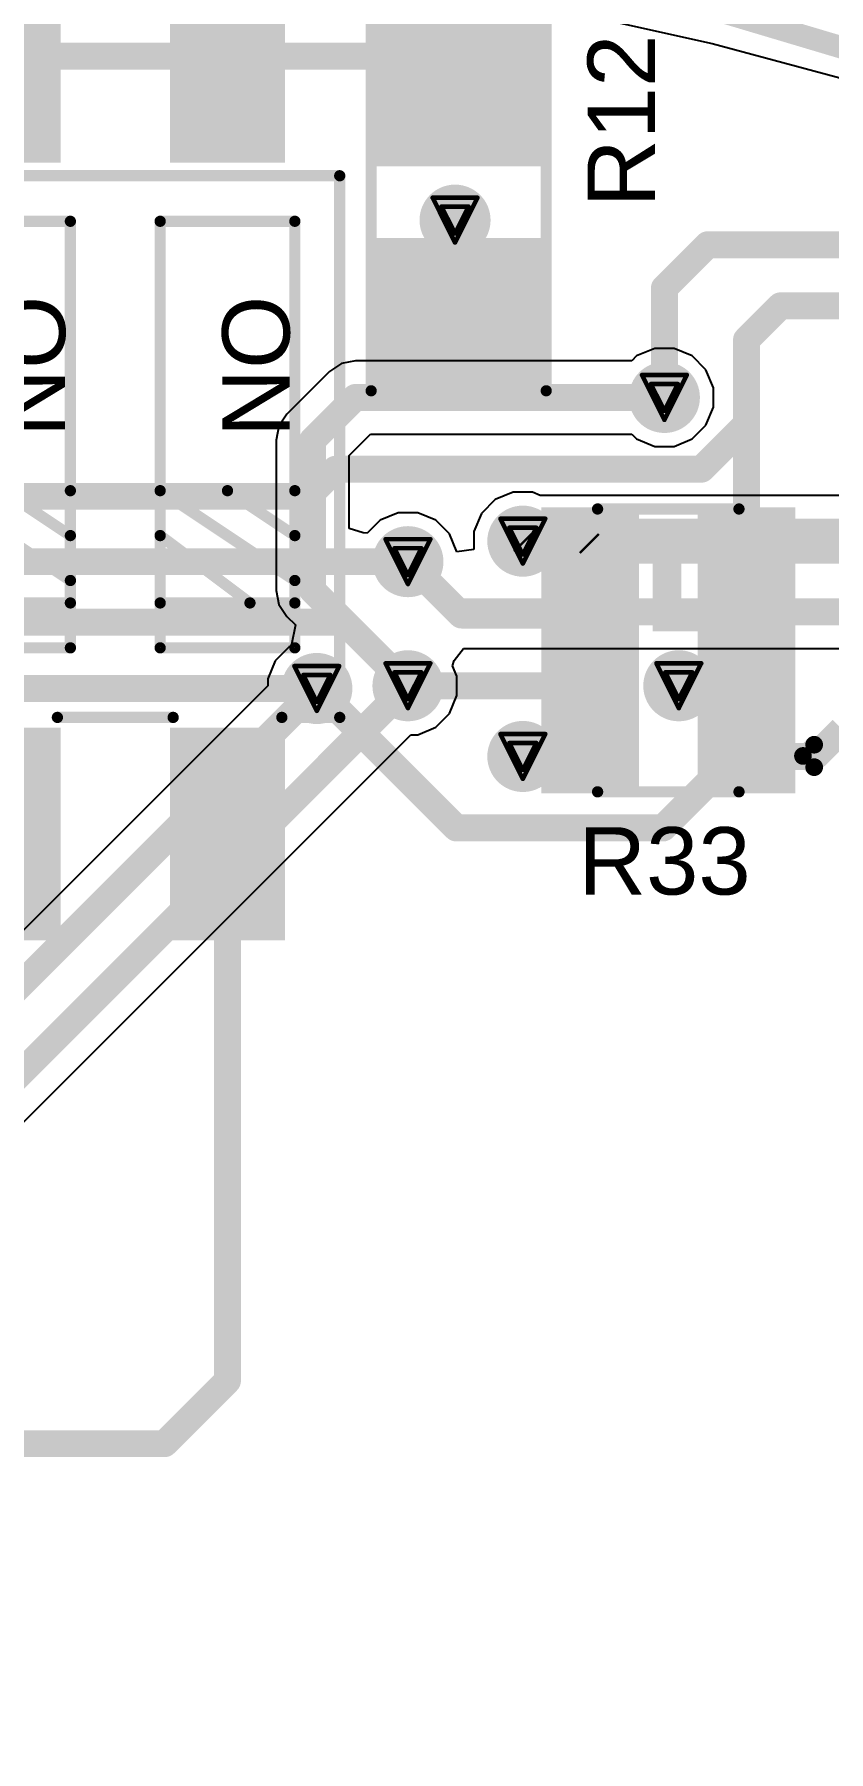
# Model space of a CAD drawing. Header units: inches. Extents: x 29 to 267, y 155 to 337.
# Drawn here: x 94.33 to 103.32, y 256.18 to 275.61 of the extents above; entities that cross this region are included whole.
import ezdxf

# ---------------------------------------------------------------- set-up
doc = ezdxf.new("R2010")
doc.units = ezdxf.units.IN
for name, color, linetype in [('Board Outline', 216, 'Continuous'), ('Bottom Layer', 5, 'Continuous'), ('Bottom Solder', 6, 'Continuous'), ('Drill Drawing', 1, 'Continuous'), ('Top Layer', 1, 'Continuous'), ('Top Overlay', 2, 'Continuous'), ('Top Paste', 8, 'Continuous'), ('Top Solder', 216, 'Continuous'), ('Via Holes', 16, 'Continuous')]:
    doc.layers.add(name, color=color, linetype=linetype)
doc.styles.add('Arial', font='', dxfattribs={"height": 0.2})
doc.styles.get('Arial').set_extended_font_data('Arial')

# ---------------------------------------------------------------- blocks, each defined once
blk = doc.blocks.new('SMXS_06K_TP_13')
at = {"layer": 'Top Layer'}
for points in [[(-3.3, -3.26), (-3.3, -4.36), (-5.5, -4.36), (-5.5, -3.26)], [(5.5, -3.26), (5.5, -4.36), (3.3, -4.36), (3.3, -3.26)], [(-3.3, -5.8), (-3.3, -6.9), (-5.5, -6.9), (-5.5, -5.8)], [(5.5, -5.8), (5.5, -6.9), (3.3, -6.9), (3.3, -5.8)]]:
    blk.add_hatch(color=1, dxfattribs=at).paths.add_polyline_path(points)
at = {"layer": 'Top Paste'}
for points in [[(-3.3, -3.26), (-3.3, -4.36), (-5.5, -4.36), (-5.5, -3.26)], [(5.5, -3.26), (5.5, -4.36), (3.3, -4.36), (3.3, -3.26)], [(-3.3, -5.8), (-3.3, -6.9), (-5.5, -6.9), (-5.5, -5.8)], [(5.5, -5.8), (5.5, -6.9), (3.3, -6.9), (3.3, -5.8)]]:
    blk.add_hatch(color=8, dxfattribs=at).paths.add_polyline_path(points)
at = {"layer": 'Top Solder'}
for points in [[(-3.198, -3.158), (-3.198, -4.462), (-5.602, -4.462), (-5.602, -3.158)], [(5.602, -3.158), (5.602, -4.462), (3.198, -4.462), (3.198, -3.158)], [(-3.198, -5.698), (-3.198, -7.002), (-5.602, -7.002), (-5.602, -5.698)], [(5.602, -5.698), (5.602, -7.002), (3.198, -7.002), (3.198, -5.698)]]:
    blk.add_hatch(color=216, dxfattribs=at).paths.add_polyline_path(points)
at = {"layer": 'Top Overlay'}
for points in [[(3.048, 7.61, 0.127, 0.127, 0), (3.048, -7.62, 0.127, 0.127, 0)], [(-2.293, -3.048, 0.127, 0.127, 0), (-2.293, -4.572, 0.127, 0.127, 0)], [(-1.785, -3.048, 0.127, 0.127, 0), (-1.785, -4.572, 0.127, 0.127, 0)], [(-0.515, -3.048, 0.127, 0.127, 0), (-1.531, -4.572, 0.127, 0.127, 0)], [(-0.515, -3.048, 0.127, 0.127, 0), (-0.515, -4.572, 0.127, 0.127, 0)], [(2.533, -3.048, 0.127, 0.127, 0), (2.533, -4.572, 0.127, 0.127, 0)], [(-0.515, -3.81, 0.127, 0.127, 0), (-1.023, -4.572, 0.127, 0.127, 0)], [(-3.08, -4.425, 0.127, 0.127, 0), (-3.08, -5.735, 0.127, 0.127, 0)], [(-2.293, -4.572, 0.127, 0.127, 0), (2.533, -4.572, 0.127, 0.127, 0)], [(-2.293, -5.588, 0.127, 0.127, 0), (-2.293, -7.112, 0.127, 0.127, 0)], [(-2.293, -5.588, 0.127, 0.127, 0), (2.533, -5.588, 0.127, 0.127, 0)], [(-1.785, -5.588, 0.127, 0.127, 0), (-1.785, -7.112, 0.127, 0.127, 0)], [(-1.023, -5.588, 0.127, 0.127, 0), (-1.785, -6.604, 0.127, 0.127, 0)], [(-0.515, -5.588, 0.127, 0.127, 0), (-1.531, -7.112, 0.127, 0.127, 0)], [(-0.515, -5.588, 0.127, 0.127, 0), (-0.515, -7.112, 0.127, 0.127, 0)], [(2.533, -5.588, 0.127, 0.127, 0), (2.533, -7.112, 0.127, 0.127, 0)], [(-0.515, -6.35, 0.127, 0.127, 0), (-1.023, -7.112, 0.127, 0.127, 0)], [(-3.08, -6.965, 0.127, 0.127, 0), (-3.08, -7.62, 0.127, 0.127, 0)], [(-2.293, -7.112, 0.127, 0.127, 0), (2.533, -7.112, 0.127, 0.127, 0)], [(-3.08, -7.62, 0.127, 0.127, 0), (3.048, -7.62, 0.127, 0.127, 0)]]:
    blk.add_lwpolyline(points, format="xyseb", dxfattribs=at)
for points in [[(-3.112, -4.425, 0.0635, 0.0635, 1), (-3.048, -4.425, 0.0635, 0.0635, 1)], [(-2.325, -4.572, 0.0635, 0.0635, 1), (-2.261, -4.572, 0.0635, 0.0635, 1)], [(-2.325, -4.572, 0.0635, 0.0635, 1), (-2.261, -4.572, 0.0635, 0.0635, 1)], [(-1.817, -4.572, 0.0635, 0.0635, 1), (-1.753, -4.572, 0.0635, 0.0635, 1)], [(-1.563, -4.572, 0.0635, 0.0635, 1), (-1.499, -4.572, 0.0635, 0.0635, 1)], [(-1.055, -4.572, 0.0635, 0.0635, 1), (-0.991, -4.572, 0.0635, 0.0635, 1)], [(-0.547, -4.572, 0.0635, 0.0635, 1), (-0.483, -4.572, 0.0635, 0.0635, 1)], [(2.501, -4.572, 0.0635, 0.0635, 1), (2.565, -4.572, 0.0635, 0.0635, 1)], [(2.501, -4.572, 0.0635, 0.0635, 1), (2.565, -4.572, 0.0635, 0.0635, 1)], [(-2.325, -5.588, 0.0635, 0.0635, 1), (-2.261, -5.588, 0.0635, 0.0635, 1)], [(-2.325, -5.588, 0.0635, 0.0635, 1), (-2.261, -5.588, 0.0635, 0.0635, 1)], [(-1.817, -5.588, 0.0635, 0.0635, 1), (-1.753, -5.588, 0.0635, 0.0635, 1)], [(-1.055, -5.588, 0.0635, 0.0635, 1), (-0.991, -5.588, 0.0635, 0.0635, 1)], [(-0.547, -5.588, 0.0635, 0.0635, 1), (-0.483, -5.588, 0.0635, 0.0635, 1)], [(-0.547, -5.588, 0.0635, 0.0635, 1), (-0.483, -5.588, 0.0635, 0.0635, 1)], [(2.501, -5.588, 0.0635, 0.0635, 1), (2.565, -5.588, 0.0635, 0.0635, 1)], [(2.501, -5.588, 0.0635, 0.0635, 1), (2.565, -5.588, 0.0635, 0.0635, 1)], [(-3.112, -5.735, 0.0635, 0.0635, 1), (-3.048, -5.735, 0.0635, 0.0635, 1)], [(-0.547, -6.35, 0.0635, 0.0635, 1), (-0.483, -6.35, 0.0635, 0.0635, 1)], [(-1.817, -6.604, 0.0635, 0.0635, 1), (-1.753, -6.604, 0.0635, 0.0635, 1)], [(-3.112, -6.965, 0.0635, 0.0635, 1), (-3.048, -6.965, 0.0635, 0.0635, 1)], [(-2.325, -7.112, 0.0635, 0.0635, 1), (-2.261, -7.112, 0.0635, 0.0635, 1)], [(-2.325, -7.112, 0.0635, 0.0635, 1), (-2.261, -7.112, 0.0635, 0.0635, 1)], [(-1.817, -7.112, 0.0635, 0.0635, 1), (-1.753, -7.112, 0.0635, 0.0635, 1)], [(-1.563, -7.112, 0.0635, 0.0635, 1), (-1.499, -7.112, 0.0635, 0.0635, 1)], [(-1.055, -7.112, 0.0635, 0.0635, 1), (-0.991, -7.112, 0.0635, 0.0635, 1)], [(-0.547, -7.112, 0.0635, 0.0635, 1), (-0.483, -7.112, 0.0635, 0.0635, 1)], [(2.501, -7.112, 0.0635, 0.0635, 1), (2.565, -7.112, 0.0635, 0.0635, 1)], [(2.501, -7.112, 0.0635, 0.0635, 1), (2.565, -7.112, 0.0635, 0.0635, 1)], [(-3.112, -7.62, 0.0635, 0.0635, 1), (-3.048, -7.62, 0.0635, 0.0635, 1)], [(-3.112, -7.62, 0.0635, 0.0635, 1), (-3.048, -7.62, 0.0635, 0.0635, 1)], [(3.016, -7.62, 0.0635, 0.0635, 1), (3.08, -7.62, 0.0635, 0.0635, 1)], [(3.016, -7.62, 0.0635, 0.0635, 1), (3.08, -7.62, 0.0635, 0.0635, 1)]]:
    blk.add_lwpolyline(points, format="xyseb", close=True, dxfattribs=at)
at = {"layer": 'Top Overlay', "style": 'Arial'}
for p in [(1.69, -3.75), (1.69, -6.29)]:
    blk.add_text('ON', height=0.762, rotation=180, dxfattribs=at).set_placement(p)
blk = doc.blocks.new('0603_4_21')
at = {"layer": 'Top Layer'}
for points in [[(-1.335, 1.515), (-0.435, 1.515), (-0.435, 0.885), (-1.335, 0.885)], [(0.435, 1.515), (1.335, 1.515), (1.335, 0.885), (0.435, 0.885)], [(-1.335, 0.715), (-0.435, 0.715), (-0.435, 0.085), (-1.335, 0.085)], [(0.435, 0.715), (1.335, 0.715), (1.335, 0.085), (0.435, 0.085)], [(-1.335, -0.085), (-0.435, -0.085), (-0.435, -0.715), (-1.335, -0.715)], [(0.435, -0.085), (1.335, -0.085), (1.335, -0.715), (0.435, -0.715)], [(-1.335, -0.885), (-0.435, -0.885), (-0.435, -1.515), (-1.335, -1.515)], [(0.435, -0.885), (1.335, -0.885), (1.335, -1.515), (0.435, -1.515)]]:
    blk.add_hatch(color=1, dxfattribs=at).paths.add_polyline_path(points)
at = {"layer": 'Top Paste'}
for points in [[(-1.335, 1.515), (-0.435, 1.515), (-0.435, 0.885), (-1.335, 0.885)], [(0.435, 1.515), (1.335, 1.515), (1.335, 0.885), (0.435, 0.885)], [(-1.335, 0.715), (-0.435, 0.715), (-0.435, 0.085), (-1.335, 0.085)], [(0.435, 0.715), (1.335, 0.715), (1.335, 0.085), (0.435, 0.085)], [(-1.335, -0.085), (-0.435, -0.085), (-0.435, -0.715), (-1.335, -0.715)], [(0.435, -0.085), (1.335, -0.085), (1.335, -0.715), (0.435, -0.715)], [(-1.335, -0.885), (-0.435, -0.885), (-0.435, -1.515), (-1.335, -1.515)], [(0.435, -0.885), (1.335, -0.885), (1.335, -1.515), (0.435, -1.515)]]:
    blk.add_hatch(color=8, dxfattribs=at).paths.add_polyline_path(points)
at = {"layer": 'Top Solder'}
for points in [[(-1.437, 1.617), (-0.333, 1.617), (-0.333, 0.783), (-1.437, 0.783)], [(0.333, 1.617), (1.437, 1.617), (1.437, 0.783), (0.333, 0.783)], [(-1.437, 0.817), (-0.333, 0.817), (-0.333, -0.017), (-1.437, -0.017)], [(0.333, 0.817), (1.437, 0.817), (1.437, -0.017), (0.333, -0.017)], [(-1.437, 0.017), (-0.333, 0.017), (-0.333, -0.817), (-1.437, -0.817)], [(0.333, 0.017), (1.437, 0.017), (1.437, -0.817), (0.333, -0.817)], [(-1.437, -0.783), (-0.333, -0.783), (-0.333, -1.617), (-1.437, -1.617)], [(0.333, -0.783), (1.437, -0.783), (1.437, -1.617), (0.333, -1.617)]]:
    blk.add_hatch(color=216, dxfattribs=at).paths.add_polyline_path(points)
at = {"layer": 'Top Overlay'}
for points in [[(0.8, 1.6, 0.127, 0.127, 0), (-0.8, 1.6, 0.127, 0.127, 0)], [(-1.524, 1.194, 0.2, 0.2, 0), (-1.651, 1.321, 0.2, 0.2, 0)], [(-1.651, 1.321, 0.2, 0.2, 0), (-1.651, 1.067, 0.2, 0.2, 0)], [(-1.524, 1.194, 0.2, 0.2, 0), (-1.651, 1.067, 0.2, 0.2, 0)], [(0.8, -1.6, 0.127, 0.127, 0), (-0.8, -1.6, 0.127, 0.127, 0)]]:
    blk.add_lwpolyline(points, format="xyseb", dxfattribs=at)
for points in [[(-0.832, 1.6, 0.0635, 0.0635, 1), (-0.768, 1.6, 0.0635, 0.0635, 1)], [(0.768, 1.6, 0.0635, 0.0635, 1), (0.832, 1.6, 0.0635, 0.0635, 1)], [(-1.701, 1.321, 0.1, 0.1, 1), (-1.601, 1.321, 0.1, 0.1, 1)], [(-1.701, 1.321, 0.1, 0.1, 1), (-1.601, 1.321, 0.1, 0.1, 1)], [(-1.701, 1.067, 0.1, 0.1, 1), (-1.601, 1.067, 0.1, 0.1, 1)], [(-1.701, 1.067, 0.1, 0.1, 1), (-1.601, 1.067, 0.1, 0.1, 1)], [(-1.574, 1.194, 0.1, 0.1, 1), (-1.474, 1.194, 0.1, 0.1, 1)], [(-1.574, 1.194, 0.1, 0.1, 1), (-1.474, 1.194, 0.1, 0.1, 1)], [(-0.832, -1.6, 0.0635, 0.0635, 1), (-0.768, -1.6, 0.0635, 0.0635, 1)], [(0.768, -1.6, 0.0635, 0.0635, 1), (0.832, -1.6, 0.0635, 0.0635, 1)]]:
    blk.add_lwpolyline(points, format="xyseb", close=True, dxfattribs=at)
blk = doc.blocks.new('R___1206_42')
at = {"layer": 'Top Layer'}
for points in [[(-2.032, 0.889), (-0.508, 0.889), (-0.508, -0.889), (-2.032, -0.889)], [(0.508, 0.889), (2.032, 0.889), (2.032, -0.889), (0.508, -0.889)]]:
    blk.add_hatch(color=1, dxfattribs=at).paths.add_polyline_path(points)
at = {"layer": 'Top Paste'}
for points in [[(-2.032, 0.889), (-0.508, 0.889), (-0.508, -0.889), (-2.032, -0.889)], [(0.508, 0.889), (2.032, 0.889), (2.032, -0.889), (0.508, -0.889)]]:
    blk.add_hatch(color=8, dxfattribs=at).paths.add_polyline_path(points)
at = {"layer": 'Top Solder'}
for points in [[(-2.1336, 0.9906), (-0.4064, 0.9906), (-0.4064, -0.9906), (-2.1336, -0.9906)], [(0.4064, 0.9906), (2.1336, 0.9906), (2.1336, -0.9906), (0.4064, -0.9906)]]:
    blk.add_hatch(color=216, dxfattribs=at).paths.add_polyline_path(points)
at = {"layer": 'Top Overlay'}
for points in [[(-2.1336, 0.9906, 0.127, 0.127, 0), (-2.1336, -0.9906, 0.127, 0.127, 0)], [(-2.1336, 0.9906, 0.127, 0.127, 0), (2.1336, 0.9906, 0.127, 0.127, 0)], [(2.1336, 0.9906, 0.127, 0.127, 0), (2.1336, -0.9906, 0.127, 0.127, 0)], [(-2.1336, -0.9906, 0.127, 0.127, 0), (2.1336, -0.9906, 0.127, 0.127, 0)]]:
    blk.add_lwpolyline(points, format="xyseb", dxfattribs=at)
for points in [[(-2.16535, 0.9906, 0.0635, 0.0635, 1), (-2.10185, 0.9906, 0.0635, 0.0635, 1)], [(-2.16535, 0.9906, 0.0635, 0.0635, 1), (-2.10185, 0.9906, 0.0635, 0.0635, 1)], [(2.10185, 0.9906, 0.0635, 0.0635, 1), (2.16535, 0.9906, 0.0635, 0.0635, 1)], [(2.10185, 0.9906, 0.0635, 0.0635, 1), (2.16535, 0.9906, 0.0635, 0.0635, 1)], [(-2.16535, -0.9906, 0.0635, 0.0635, 1), (-2.10185, -0.9906, 0.0635, 0.0635, 1)], [(-2.16535, -0.9906, 0.0635, 0.0635, 1), (-2.10185, -0.9906, 0.0635, 0.0635, 1)], [(2.10185, -0.9906, 0.0635, 0.0635, 1), (2.16535, -0.9906, 0.0635, 0.0635, 1)], [(2.10185, -0.9906, 0.0635, 0.0635, 1), (2.16535, -0.9906, 0.0635, 0.0635, 1)]]:
    blk.add_lwpolyline(points, format="xyseb", close=True, dxfattribs=at)

msp = doc.modelspace()

# ---------------------------------------------------------------- hatches: boundary and pattern name
at = {"layer": 'Bottom Layer'}
h = msp.add_hatch(color=5, dxfattribs=at)
edge = h.paths.add_edge_path()
edge.add_arc((99.095, 273.507), 0.3, 0, 360)
h = msp.add_hatch(color=5, dxfattribs=at)
edge = h.paths.add_edge_path()
edge.add_arc((101.464, 271.501), 0.3, 0, 360)
h = msp.add_hatch(color=5, dxfattribs=at)
edge = h.paths.add_edge_path()
edge.add_arc((99.862, 269.875), 0.3, 0, 360)
h = msp.add_hatch(color=5, dxfattribs=at)
edge = h.paths.add_edge_path()
edge.add_arc((98.562, 269.643), 0.3, 0, 360)
h = msp.add_hatch(color=5, dxfattribs=at)
edge = h.paths.add_edge_path()
edge.add_arc((98.562, 268.239), 0.3, 0, 360)
h = msp.add_hatch(color=5, dxfattribs=at)
edge = h.paths.add_edge_path()
edge.add_arc((101.627, 268.239), 0.3, 0, 360)
h = msp.add_hatch(color=5, dxfattribs=at)
edge = h.paths.add_edge_path()
edge.add_arc((97.531, 268.208), 0.3, 0, 360)
h = msp.add_hatch(color=5, dxfattribs=at)
edge = h.paths.add_edge_path()
edge.add_arc((99.862, 267.439), 0.3, 0, 360)
at = {"layer": 'Bottom Solder'}
h = msp.add_hatch(color=6, dxfattribs=at)
edge = h.paths.add_edge_path()
edge.add_arc((99.095, 273.507), 0.402, 0, 360)
h = msp.add_hatch(color=6, dxfattribs=at)
edge = h.paths.add_edge_path()
edge.add_arc((101.464, 271.501), 0.402, 0, 360)
h = msp.add_hatch(color=6, dxfattribs=at)
edge = h.paths.add_edge_path()
edge.add_arc((99.862, 269.875), 0.402, 0, 360)
h = msp.add_hatch(color=6, dxfattribs=at)
edge = h.paths.add_edge_path()
edge.add_arc((98.562, 269.643), 0.402, 0, 360)
h = msp.add_hatch(color=6, dxfattribs=at)
edge = h.paths.add_edge_path()
edge.add_arc((97.531, 268.208), 0.402, 0, 360)
h = msp.add_hatch(color=6, dxfattribs=at)
edge = h.paths.add_edge_path()
edge.add_arc((98.562, 268.239), 0.402, 0, 360)
h = msp.add_hatch(color=6, dxfattribs=at)
edge = h.paths.add_edge_path()
edge.add_arc((101.627, 268.239), 0.402, 0, 360)
h = msp.add_hatch(color=6, dxfattribs=at)
edge = h.paths.add_edge_path()
edge.add_arc((99.862, 267.439), 0.402, 0, 360)
at = {"layer": 'Top Layer'}
h = msp.add_hatch(color=1, dxfattribs=at)
edge = h.paths.add_edge_path()
edge.add_arc((99.095, 273.507), 0.3, 0, 360)
h = msp.add_hatch(color=1, dxfattribs=at)
edge = h.paths.add_edge_path()
edge.add_arc((101.464, 271.501), 0.3, 0, 360)
h = msp.add_hatch(color=1, dxfattribs=at)
edge = h.paths.add_edge_path()
edge.add_arc((99.862, 269.875), 0.3, 0, 360)
h = msp.add_hatch(color=1, dxfattribs=at)
edge = h.paths.add_edge_path()
edge.add_arc((98.562, 269.643), 0.3, 0, 360)
for points in [[(100.173, 269.643), (101.654, 269.643), (101.654, 269.964), (100.173, 269.964)], [(101.333, 268.855), (101.654, 268.855), (101.654, 269.964), (101.333, 269.964)], [(101.375, 268.855), (102.843, 268.855), (102.843, 269.17), (101.375, 269.17)]]:
    msp.add_hatch(color=1, dxfattribs=at).paths.add_polyline_path(points)
h = msp.add_hatch(color=1, dxfattribs=at)
edge = h.paths.add_edge_path()
edge.add_arc((98.562, 268.239), 0.3, 0, 360)
h = msp.add_hatch(color=1, dxfattribs=at)
edge = h.paths.add_edge_path()
edge.add_arc((101.627, 268.239), 0.3, 0, 360)
h = msp.add_hatch(color=1, dxfattribs=at)
edge = h.paths.add_edge_path()
edge.add_arc((97.531, 268.208), 0.3, 0, 360)
h = msp.add_hatch(color=1, dxfattribs=at)
edge = h.paths.add_edge_path()
edge.add_arc((99.862, 267.439), 0.3, 0, 360)
at = {"layer": 'Top Solder'}
h = msp.add_hatch(color=216, dxfattribs=at)
edge = h.paths.add_edge_path()
edge.add_arc((99.095, 273.507), 0.402, 0, 360)
h = msp.add_hatch(color=216, dxfattribs=at)
edge = h.paths.add_edge_path()
edge.add_arc((101.464, 271.501), 0.402, 0, 360)
h = msp.add_hatch(color=216, dxfattribs=at)
edge = h.paths.add_edge_path()
edge.add_arc((99.862, 269.875), 0.402, 0, 360)
h = msp.add_hatch(color=216, dxfattribs=at)
edge = h.paths.add_edge_path()
edge.add_arc((98.562, 269.643), 0.402, 0, 360)
h = msp.add_hatch(color=216, dxfattribs=at)
edge = h.paths.add_edge_path()
edge.add_arc((97.531, 268.208), 0.402, 0, 360)
h = msp.add_hatch(color=216, dxfattribs=at)
edge = h.paths.add_edge_path()
edge.add_arc((98.562, 268.239), 0.402, 0, 360)
h = msp.add_hatch(color=216, dxfattribs=at)
edge = h.paths.add_edge_path()
edge.add_arc((101.627, 268.239), 0.402, 0, 360)
h = msp.add_hatch(color=216, dxfattribs=at)
edge = h.paths.add_edge_path()
edge.add_arc((99.862, 267.439), 0.402, 0, 360)
at = {"layer": 'Via Holes'}
h = msp.add_hatch(color=7, dxfattribs=at)
edge = h.paths.add_edge_path()
edge.add_arc((99.095, 273.507), 0.15, 0, 360)
h = msp.add_hatch(color=7, dxfattribs=at)
edge = h.paths.add_edge_path()
edge.add_arc((101.464, 271.501), 0.15, 0, 360)
h = msp.add_hatch(color=7, dxfattribs=at)
edge = h.paths.add_edge_path()
edge.add_arc((99.862, 269.875), 0.15, 0, 360)
h = msp.add_hatch(color=7, dxfattribs=at)
edge = h.paths.add_edge_path()
edge.add_arc((98.562, 269.643), 0.15, 0, 360)
h = msp.add_hatch(color=7, dxfattribs=at)
edge = h.paths.add_edge_path()
edge.add_arc((97.531, 268.208), 0.15, 0, 360)
h = msp.add_hatch(color=7, dxfattribs=at)
edge = h.paths.add_edge_path()
edge.add_arc((98.562, 268.239), 0.15, 0, 360)
h = msp.add_hatch(color=7, dxfattribs=at)
edge = h.paths.add_edge_path()
edge.add_arc((101.627, 268.239), 0.15, 0, 360)
h = msp.add_hatch(color=7, dxfattribs=at)
edge = h.paths.add_edge_path()
edge.add_arc((99.862, 267.439), 0.15, 0, 360)

# ---------------------------------------------------------------- linework, layer by layer
at = {"layer": 'Board Outline'}
msp.add_lwpolyline([(55.145, 191.491, 0.254, 0.254, -2.452185), (125.145, 191.491, 0.254, 0.254, 0)], format="xyseb", dxfattribs=at)
at = {"layer": 'Bottom Layer'}
for p, q in [((99.88, 275.977), (102.005, 275.504)), ((102.005, 275.504), (104.108, 274.938)), ((101.354, 272.055), (101.15, 271.971)), ((101.574, 272.055), (101.354, 272.055)), ((101.778, 271.971), (101.574, 272.055)), ((97.809, 271.884), (97.674, 271.794)), ((97.967, 271.915), (97.809, 271.884)), ((101.095, 271.915), (97.967, 271.915)), ((101.15, 271.971), (101.095, 271.915)), ((101.933, 271.815), (101.778, 271.971)), ((97.674, 271.794), (97.191, 271.31)), ((102.018, 271.611), (101.933, 271.815)), ((102.018, 271.391), (102.018, 271.611)), ((97.191, 271.31), (97.101, 271.176)), ((101.933, 271.187), (102.018, 271.391)), ((97.101, 271.176), (97.069, 271.017)), ((97.898, 270.846), (98.139, 271.087)), ((98.139, 271.087), (101.095, 271.087)), ((101.095, 271.087), (101.15, 271.031)), ((101.778, 271.031), (101.933, 271.187)), ((97.069, 271.017), (97.069, 269.317)), ((101.15, 271.031), (101.354, 270.947)), ((101.354, 270.947), (101.574, 270.947)), ((101.574, 270.947), (101.778, 271.031)), ((97.898, 270.018), (97.898, 270.846)), ((99.549, 270.345), (99.393, 270.189)), ((99.752, 270.429), (99.549, 270.345)), ((99.973, 270.429), (99.752, 270.429)), ((100.06, 270.393), (99.973, 270.429)), ((105.743, 270.393), (100.06, 270.393)), ((98.248, 270.113), (98.101, 269.965)), ((98.452, 270.197), (98.248, 270.113)), ((98.672, 270.197), (98.452, 270.197)), ((98.876, 270.113), (98.672, 270.197)), ((99.032, 269.957), (98.876, 270.113)), ((99.393, 270.189), (99.308, 269.985)), ((98.057, 269.968), (97.898, 270.018)), ((98.101, 269.965), (98.057, 269.968)), ((99.116, 269.753), (99.032, 269.957)), ((99.308, 269.985), (99.308, 269.78)), ((99.308, 269.78), (99.116, 269.753)), ((97.069, 269.317), (97.101, 269.159)), ((97.101, 269.159), (97.191, 269.024)), ((97.191, 269.024), (97.288, 268.927)), ((97.288, 268.927), (97.24, 268.688)), ((97.061, 268.522), (96.977, 268.318)), ((97.217, 268.678), (97.061, 268.522)), ((97.24, 268.688), (97.217, 268.678)), ((99.068, 268.466), (99.086, 268.523)), ((99.086, 268.523), (99.189, 268.659)), ((99.189, 268.659), (99.19, 268.661)), ((99.19, 268.661), (107.982, 268.661)), ((99.116, 268.349), (99.068, 268.466)), ((99.116, 268.129), (99.116, 268.349)), ((96.977, 268.24), (92.627, 263.891)), ((96.977, 268.318), (96.977, 268.24)), ((99.032, 267.925), (99.116, 268.129)), ((98.672, 267.685), (98.876, 267.769)), ((98.876, 267.769), (99.032, 267.925)), ((93.34, 262.431), (98.594, 267.685)), ((98.594, 267.685), (98.672, 267.685))]:
    msp.add_line(p, q, dxfattribs=at)
for points in [[(97.484, 271.017, 0.305, 0.305, 0), (97.967, 271.501, 0.305, 0.305, 0)], [(97.967, 271.501, 0.305, 0.305, 0), (101.464, 271.501, 0.305, 0.305, 0)], [(97.484, 269.317, 0.305, 0.305, 0), (97.484, 271.017, 0.305, 0.305, 0)], [(99.862, 269.875, 0.508, 0.508, 0), (106.428, 269.875, 0.508, 0.508, 0)], [(98.562, 269.643, 0.305, 0.305, 0), (99.13, 269.075, 0.305, 0.305, 0)], [(97.484, 269.317, 0.305, 0.305, 0), (98.562, 268.239, 0.305, 0.305, 0)], [(99.13, 269.075, 0.305, 0.305, 0), (108.153, 269.075, 0.305, 0.305, 0)], [(92.799, 263.476, 0.305, 0.305, 0), (97.531, 268.208, 0.305, 0.305, 0)], [(93.047, 262.724, 0.305, 0.305, 0), (98.562, 268.239, 0.305, 0.305, 0)]]:
    msp.add_lwpolyline(points, format="xyseb", dxfattribs=at)
for points in [[(97.891, 271.501, 0.152, 0.152, 1), (98.044, 271.501, 0.152, 0.152, 1)], [(97.891, 271.501, 0.152, 0.152, 1), (98.044, 271.501, 0.152, 0.152, 1)], [(101.388, 271.501, 0.152, 0.152, 1), (101.54, 271.501, 0.152, 0.152, 1)], [(97.407, 271.017, 0.152, 0.152, 1), (97.56, 271.017, 0.152, 0.152, 1)], [(97.407, 271.017, 0.152, 0.152, 1), (97.56, 271.017, 0.152, 0.152, 1)], [(99.735, 269.875, 0.254, 0.254, 1), (99.989, 269.875, 0.254, 0.254, 1)], [(98.486, 269.643, 0.152, 0.152, 1), (98.638, 269.643, 0.152, 0.152, 1)], [(97.407, 269.317, 0.152, 0.152, 1), (97.56, 269.317, 0.152, 0.152, 1)], [(97.407, 269.317, 0.152, 0.152, 1), (97.56, 269.317, 0.152, 0.152, 1)], [(99.054, 269.075, 0.152, 0.152, 1), (99.206, 269.075, 0.152, 0.152, 1)], [(99.054, 269.075, 0.152, 0.152, 1), (99.206, 269.075, 0.152, 0.152, 1)], [(97.455, 268.208, 0.152, 0.152, 1), (97.607, 268.208, 0.152, 0.152, 1)], [(98.486, 268.239, 0.152, 0.152, 1), (98.638, 268.239, 0.152, 0.152, 1)], [(98.486, 268.239, 0.152, 0.152, 1), (98.638, 268.239, 0.152, 0.152, 1)]]:
    msp.add_lwpolyline(points, format="xyseb", close=True, dxfattribs=at)
at = {"layer": 'Drill Drawing'}
for points in [[(98.841, 273.761, 0.0508, 0.0508, 0), (99.349, 273.761, 0.0508, 0.0508, 0)], [(98.841, 273.761, 0.0508, 0.0508, 0), (99.095, 273.253, 0.0508, 0.0508, 0)], [(99.095, 273.253, 0.0508, 0.0508, 0), (99.349, 273.761, 0.0508, 0.0508, 0)], [(98.942, 273.66, 0.0508, 0.0508, 0), (99.247, 273.66, 0.0508, 0.0508, 0)], [(98.942, 273.66, 0.0508, 0.0508, 0), (99.095, 273.355, 0.0508, 0.0508, 0)], [(99.095, 273.355, 0.0508, 0.0508, 0), (99.247, 273.66, 0.0508, 0.0508, 0)], [(101.21, 271.755, 0.0508, 0.0508, 0), (101.718, 271.755, 0.0508, 0.0508, 0)], [(101.21, 271.755, 0.0508, 0.0508, 0), (101.464, 271.247, 0.0508, 0.0508, 0)], [(101.311, 271.653, 0.0508, 0.0508, 0), (101.616, 271.653, 0.0508, 0.0508, 0)], [(101.311, 271.653, 0.0508, 0.0508, 0), (101.464, 271.349, 0.0508, 0.0508, 0)], [(101.464, 271.247, 0.0508, 0.0508, 0), (101.718, 271.755, 0.0508, 0.0508, 0)], [(101.464, 271.349, 0.0508, 0.0508, 0), (101.616, 271.653, 0.0508, 0.0508, 0)], [(99.608, 270.129, 0.0508, 0.0508, 0), (100.116, 270.129, 0.0508, 0.0508, 0)], [(99.608, 270.129, 0.0508, 0.0508, 0), (99.862, 269.621, 0.0508, 0.0508, 0)], [(99.862, 269.621, 0.0508, 0.0508, 0), (100.116, 270.129, 0.0508, 0.0508, 0)], [(98.308, 269.897, 0.0508, 0.0508, 0), (98.816, 269.897, 0.0508, 0.0508, 0)], [(98.308, 269.897, 0.0508, 0.0508, 0), (98.562, 269.389, 0.0508, 0.0508, 0)], [(98.562, 269.389, 0.0508, 0.0508, 0), (98.816, 269.897, 0.0508, 0.0508, 0)], [(99.71, 270.027, 0.0508, 0.0508, 0), (100.015, 270.027, 0.0508, 0.0508, 0)], [(99.71, 270.027, 0.0508, 0.0508, 0), (99.862, 269.723, 0.0508, 0.0508, 0)], [(99.862, 269.723, 0.0508, 0.0508, 0), (100.015, 270.027, 0.0508, 0.0508, 0)], [(98.41, 269.795, 0.0508, 0.0508, 0), (98.715, 269.795, 0.0508, 0.0508, 0)], [(98.41, 269.795, 0.0508, 0.0508, 0), (98.562, 269.491, 0.0508, 0.0508, 0)], [(98.562, 269.491, 0.0508, 0.0508, 0), (98.715, 269.795, 0.0508, 0.0508, 0)], [(98.308, 268.493, 0.0508, 0.0508, 0), (98.816, 268.493, 0.0508, 0.0508, 0)], [(98.308, 268.493, 0.0508, 0.0508, 0), (98.562, 267.985, 0.0508, 0.0508, 0)], [(98.562, 267.985, 0.0508, 0.0508, 0), (98.816, 268.493, 0.0508, 0.0508, 0)], [(101.373, 268.493, 0.0508, 0.0508, 0), (101.881, 268.493, 0.0508, 0.0508, 0)], [(101.373, 268.493, 0.0508, 0.0508, 0), (101.627, 267.985, 0.0508, 0.0508, 0)], [(101.627, 267.985, 0.0508, 0.0508, 0), (101.881, 268.493, 0.0508, 0.0508, 0)], [(97.277, 268.462, 0.0508, 0.0508, 0), (97.785, 268.462, 0.0508, 0.0508, 0)], [(97.277, 268.462, 0.0508, 0.0508, 0), (97.531, 267.954, 0.0508, 0.0508, 0)], [(97.378, 268.361, 0.0508, 0.0508, 0), (97.683, 268.361, 0.0508, 0.0508, 0)], [(97.378, 268.361, 0.0508, 0.0508, 0), (97.531, 268.056, 0.0508, 0.0508, 0)], [(97.531, 267.954, 0.0508, 0.0508, 0), (97.785, 268.462, 0.0508, 0.0508, 0)], [(97.531, 268.056, 0.0508, 0.0508, 0), (97.683, 268.361, 0.0508, 0.0508, 0)], [(98.41, 268.391, 0.0508, 0.0508, 0), (98.715, 268.391, 0.0508, 0.0508, 0)], [(98.41, 268.391, 0.0508, 0.0508, 0), (98.562, 268.087, 0.0508, 0.0508, 0)], [(98.562, 268.087, 0.0508, 0.0508, 0), (98.715, 268.391, 0.0508, 0.0508, 0)], [(101.475, 268.391, 0.0508, 0.0508, 0), (101.78, 268.391, 0.0508, 0.0508, 0)], [(101.475, 268.391, 0.0508, 0.0508, 0), (101.627, 268.087, 0.0508, 0.0508, 0)], [(101.627, 268.087, 0.0508, 0.0508, 0), (101.78, 268.391, 0.0508, 0.0508, 0)], [(99.608, 267.693, 0.0508, 0.0508, 0), (100.116, 267.693, 0.0508, 0.0508, 0)], [(99.608, 267.693, 0.0508, 0.0508, 0), (99.862, 267.185, 0.0508, 0.0508, 0)], [(99.71, 267.591, 0.0508, 0.0508, 0), (100.015, 267.591, 0.0508, 0.0508, 0)], [(99.71, 267.591, 0.0508, 0.0508, 0), (99.862, 267.287, 0.0508, 0.0508, 0)], [(99.862, 267.185, 0.0508, 0.0508, 0), (100.116, 267.693, 0.0508, 0.0508, 0)], [(99.862, 267.287, 0.0508, 0.0508, 0), (100.015, 267.591, 0.0508, 0.0508, 0)]]:
    msp.add_lwpolyline(points, format="xyseb", dxfattribs=at)
for points in [[(98.828, 273.761, 0.0254, 0.0254, 1), (98.853, 273.761, 0.0254, 0.0254, 1)], [(98.828, 273.761, 0.0254, 0.0254, 1), (98.853, 273.761, 0.0254, 0.0254, 1)], [(99.336, 273.761, 0.0254, 0.0254, 1), (99.361, 273.761, 0.0254, 0.0254, 1)], [(99.336, 273.761, 0.0254, 0.0254, 1), (99.361, 273.761, 0.0254, 0.0254, 1)], [(98.929, 273.66, 0.0254, 0.0254, 1), (98.955, 273.66, 0.0254, 0.0254, 1)], [(98.929, 273.66, 0.0254, 0.0254, 1), (98.955, 273.66, 0.0254, 0.0254, 1)], [(99.234, 273.66, 0.0254, 0.0254, 1), (99.26, 273.66, 0.0254, 0.0254, 1)], [(99.234, 273.66, 0.0254, 0.0254, 1), (99.26, 273.66, 0.0254, 0.0254, 1)], [(99.082, 273.355, 0.0254, 0.0254, 1), (99.107, 273.355, 0.0254, 0.0254, 1)], [(99.082, 273.355, 0.0254, 0.0254, 1), (99.107, 273.355, 0.0254, 0.0254, 1)], [(99.082, 273.253, 0.0254, 0.0254, 1), (99.107, 273.253, 0.0254, 0.0254, 1)], [(99.082, 273.253, 0.0254, 0.0254, 1), (99.107, 273.253, 0.0254, 0.0254, 1)], [(101.197, 271.755, 0.0254, 0.0254, 1), (101.223, 271.755, 0.0254, 0.0254, 1)], [(101.197, 271.755, 0.0254, 0.0254, 1), (101.223, 271.755, 0.0254, 0.0254, 1)], [(101.299, 271.653, 0.0254, 0.0254, 1), (101.324, 271.653, 0.0254, 0.0254, 1)], [(101.299, 271.653, 0.0254, 0.0254, 1), (101.324, 271.653, 0.0254, 0.0254, 1)], [(101.604, 271.653, 0.0254, 0.0254, 1), (101.629, 271.653, 0.0254, 0.0254, 1)], [(101.604, 271.653, 0.0254, 0.0254, 1), (101.629, 271.653, 0.0254, 0.0254, 1)], [(101.705, 271.755, 0.0254, 0.0254, 1), (101.731, 271.755, 0.0254, 0.0254, 1)], [(101.705, 271.755, 0.0254, 0.0254, 1), (101.731, 271.755, 0.0254, 0.0254, 1)], [(101.451, 271.349, 0.0254, 0.0254, 1), (101.477, 271.349, 0.0254, 0.0254, 1)], [(101.451, 271.349, 0.0254, 0.0254, 1), (101.477, 271.349, 0.0254, 0.0254, 1)], [(101.451, 271.247, 0.0254, 0.0254, 1), (101.477, 271.247, 0.0254, 0.0254, 1)], [(101.451, 271.247, 0.0254, 0.0254, 1), (101.477, 271.247, 0.0254, 0.0254, 1)], [(99.596, 270.129, 0.0254, 0.0254, 1), (99.621, 270.129, 0.0254, 0.0254, 1)], [(99.596, 270.129, 0.0254, 0.0254, 1), (99.621, 270.129, 0.0254, 0.0254, 1)], [(100.104, 270.129, 0.0254, 0.0254, 1), (100.129, 270.129, 0.0254, 0.0254, 1)], [(100.104, 270.129, 0.0254, 0.0254, 1), (100.129, 270.129, 0.0254, 0.0254, 1)], [(98.296, 269.897, 0.0254, 0.0254, 1), (98.321, 269.897, 0.0254, 0.0254, 1)], [(98.296, 269.897, 0.0254, 0.0254, 1), (98.321, 269.897, 0.0254, 0.0254, 1)], [(98.804, 269.897, 0.0254, 0.0254, 1), (98.829, 269.897, 0.0254, 0.0254, 1)], [(98.804, 269.897, 0.0254, 0.0254, 1), (98.829, 269.897, 0.0254, 0.0254, 1)], [(99.697, 270.027, 0.0254, 0.0254, 1), (99.723, 270.027, 0.0254, 0.0254, 1)], [(99.697, 270.027, 0.0254, 0.0254, 1), (99.723, 270.027, 0.0254, 0.0254, 1)], [(100.002, 270.027, 0.0254, 0.0254, 1), (100.028, 270.027, 0.0254, 0.0254, 1)], [(100.002, 270.027, 0.0254, 0.0254, 1), (100.028, 270.027, 0.0254, 0.0254, 1)], [(98.397, 269.795, 0.0254, 0.0254, 1), (98.423, 269.795, 0.0254, 0.0254, 1)], [(98.397, 269.795, 0.0254, 0.0254, 1), (98.423, 269.795, 0.0254, 0.0254, 1)], [(98.702, 269.795, 0.0254, 0.0254, 1), (98.727, 269.795, 0.0254, 0.0254, 1)], [(98.702, 269.795, 0.0254, 0.0254, 1), (98.727, 269.795, 0.0254, 0.0254, 1)], [(99.85, 269.723, 0.0254, 0.0254, 1), (99.875, 269.723, 0.0254, 0.0254, 1)], [(99.85, 269.723, 0.0254, 0.0254, 1), (99.875, 269.723, 0.0254, 0.0254, 1)], [(98.55, 269.491, 0.0254, 0.0254, 1), (98.575, 269.491, 0.0254, 0.0254, 1)], [(98.55, 269.491, 0.0254, 0.0254, 1), (98.575, 269.491, 0.0254, 0.0254, 1)], [(99.85, 269.621, 0.0254, 0.0254, 1), (99.875, 269.621, 0.0254, 0.0254, 1)], [(99.85, 269.621, 0.0254, 0.0254, 1), (99.875, 269.621, 0.0254, 0.0254, 1)], [(98.55, 269.389, 0.0254, 0.0254, 1), (98.575, 269.389, 0.0254, 0.0254, 1)], [(98.55, 269.389, 0.0254, 0.0254, 1), (98.575, 269.389, 0.0254, 0.0254, 1)], [(98.296, 268.493, 0.0254, 0.0254, 1), (98.321, 268.493, 0.0254, 0.0254, 1)], [(98.296, 268.493, 0.0254, 0.0254, 1), (98.321, 268.493, 0.0254, 0.0254, 1)], [(98.804, 268.493, 0.0254, 0.0254, 1), (98.829, 268.493, 0.0254, 0.0254, 1)], [(98.804, 268.493, 0.0254, 0.0254, 1), (98.829, 268.493, 0.0254, 0.0254, 1)], [(101.361, 268.493, 0.0254, 0.0254, 1), (101.386, 268.493, 0.0254, 0.0254, 1)], [(101.361, 268.493, 0.0254, 0.0254, 1), (101.386, 268.493, 0.0254, 0.0254, 1)], [(101.869, 268.493, 0.0254, 0.0254, 1), (101.894, 268.493, 0.0254, 0.0254, 1)], [(101.869, 268.493, 0.0254, 0.0254, 1), (101.894, 268.493, 0.0254, 0.0254, 1)], [(97.264, 268.462, 0.0254, 0.0254, 1), (97.289, 268.462, 0.0254, 0.0254, 1)], [(97.264, 268.462, 0.0254, 0.0254, 1), (97.289, 268.462, 0.0254, 0.0254, 1)], [(97.366, 268.361, 0.0254, 0.0254, 1), (97.391, 268.361, 0.0254, 0.0254, 1)], [(97.366, 268.361, 0.0254, 0.0254, 1), (97.391, 268.361, 0.0254, 0.0254, 1)], [(97.67, 268.361, 0.0254, 0.0254, 1), (97.696, 268.361, 0.0254, 0.0254, 1)], [(97.67, 268.361, 0.0254, 0.0254, 1), (97.696, 268.361, 0.0254, 0.0254, 1)], [(97.772, 268.462, 0.0254, 0.0254, 1), (97.797, 268.462, 0.0254, 0.0254, 1)], [(97.772, 268.462, 0.0254, 0.0254, 1), (97.797, 268.462, 0.0254, 0.0254, 1)], [(98.397, 268.391, 0.0254, 0.0254, 1), (98.423, 268.391, 0.0254, 0.0254, 1)], [(98.397, 268.391, 0.0254, 0.0254, 1), (98.423, 268.391, 0.0254, 0.0254, 1)], [(98.702, 268.391, 0.0254, 0.0254, 1), (98.727, 268.391, 0.0254, 0.0254, 1)], [(98.702, 268.391, 0.0254, 0.0254, 1), (98.727, 268.391, 0.0254, 0.0254, 1)], [(101.462, 268.391, 0.0254, 0.0254, 1), (101.488, 268.391, 0.0254, 0.0254, 1)], [(101.462, 268.391, 0.0254, 0.0254, 1), (101.488, 268.391, 0.0254, 0.0254, 1)], [(101.767, 268.391, 0.0254, 0.0254, 1), (101.792, 268.391, 0.0254, 0.0254, 1)], [(101.767, 268.391, 0.0254, 0.0254, 1), (101.792, 268.391, 0.0254, 0.0254, 1)], [(97.518, 268.056, 0.0254, 0.0254, 1), (97.543, 268.056, 0.0254, 0.0254, 1)], [(97.518, 268.056, 0.0254, 0.0254, 1), (97.543, 268.056, 0.0254, 0.0254, 1)], [(97.518, 267.954, 0.0254, 0.0254, 1), (97.543, 267.954, 0.0254, 0.0254, 1)], [(97.518, 267.954, 0.0254, 0.0254, 1), (97.543, 267.954, 0.0254, 0.0254, 1)], [(98.55, 268.087, 0.0254, 0.0254, 1), (98.575, 268.087, 0.0254, 0.0254, 1)], [(98.55, 268.087, 0.0254, 0.0254, 1), (98.575, 268.087, 0.0254, 0.0254, 1)], [(98.55, 267.985, 0.0254, 0.0254, 1), (98.575, 267.985, 0.0254, 0.0254, 1)], [(98.55, 267.985, 0.0254, 0.0254, 1), (98.575, 267.985, 0.0254, 0.0254, 1)], [(101.615, 268.087, 0.0254, 0.0254, 1), (101.64, 268.087, 0.0254, 0.0254, 1)], [(101.615, 268.087, 0.0254, 0.0254, 1), (101.64, 268.087, 0.0254, 0.0254, 1)], [(101.615, 267.985, 0.0254, 0.0254, 1), (101.64, 267.985, 0.0254, 0.0254, 1)], [(101.615, 267.985, 0.0254, 0.0254, 1), (101.64, 267.985, 0.0254, 0.0254, 1)], [(99.596, 267.693, 0.0254, 0.0254, 1), (99.621, 267.693, 0.0254, 0.0254, 1)], [(99.596, 267.693, 0.0254, 0.0254, 1), (99.621, 267.693, 0.0254, 0.0254, 1)], [(99.697, 267.591, 0.0254, 0.0254, 1), (99.723, 267.591, 0.0254, 0.0254, 1)], [(99.697, 267.591, 0.0254, 0.0254, 1), (99.723, 267.591, 0.0254, 0.0254, 1)], [(100.002, 267.591, 0.0254, 0.0254, 1), (100.028, 267.591, 0.0254, 0.0254, 1)], [(100.002, 267.591, 0.0254, 0.0254, 1), (100.028, 267.591, 0.0254, 0.0254, 1)], [(100.104, 267.693, 0.0254, 0.0254, 1), (100.129, 267.693, 0.0254, 0.0254, 1)], [(100.104, 267.693, 0.0254, 0.0254, 1), (100.129, 267.693, 0.0254, 0.0254, 1)], [(99.85, 267.287, 0.0254, 0.0254, 1), (99.875, 267.287, 0.0254, 0.0254, 1)], [(99.85, 267.287, 0.0254, 0.0254, 1), (99.875, 267.287, 0.0254, 0.0254, 1)], [(99.85, 267.185, 0.0254, 0.0254, 1), (99.875, 267.185, 0.0254, 0.0254, 1)], [(99.85, 267.185, 0.0254, 0.0254, 1), (99.875, 267.185, 0.0254, 0.0254, 1)]]:
    msp.add_lwpolyline(points, format="xyseb", close=True, dxfattribs=at)
at = {"layer": 'Top Layer'}
for points in [[(93.98, 275.361, 0.305, 0.305, 0), (96.52, 275.361, 0.305, 0.305, 0)], [(96.52, 275.361, 0.305, 0.305, 0), (98.755, 275.361, 0.305, 0.305, 0)], [(98.755, 275.361, 0.305, 0.305, 0), (99.136, 274.98, 0.305, 0.305, 0)], [(99.095, 272.482, 0.381, 0.381, 0), (99.095, 273.507, 0.381, 0.381, 0)], [(101.464, 272.739, 0.305, 0.305, 0), (101.954, 273.229, 0.305, 0.305, 0)], [(101.954, 273.229, 0.305, 0.305, 0), (107.54, 273.229, 0.305, 0.305, 0)], [(101.464, 271.501, 0.305, 0.305, 0), (101.464, 272.739, 0.305, 0.305, 0)], [(99.095, 272.482, 0.381, 0.381, 0), (99.136, 272.44, 0.381, 0.381, 0)], [(102.393, 272.153, 0.305, 0.305, 0), (102.778, 272.538, 0.305, 0.305, 0)], [(102.778, 272.538, 0.305, 0.305, 0), (107.024, 272.538, 0.305, 0.305, 0)], [(102.393, 271.199, 0.305, 0.305, 0), (102.393, 272.153, 0.305, 0.305, 0)], [(101.884, 270.689, 0.305, 0.305, 0), (102.393, 271.199, 0.305, 0.305, 0)], [(102.393, 269.839, 0.305, 0.305, 0), (102.393, 271.199, 0.305, 0.305, 0)], [(97.436, 270.382, 0.305, 0.305, 0), (97.743, 270.689, 0.305, 0.305, 0)], [(97.743, 270.689, 0.305, 0.305, 0), (101.884, 270.689, 0.305, 0.305, 0)], [(76.921, 270.382, 0.305, 0.305, 0), (97.436, 270.382, 0.305, 0.305, 0)], [(99.862, 269.875, 0.305, 0.305, 0), (99.88, 269.857, 0.305, 0.305, 0)], [(99.88, 269.857, 0.305, 0.305, 0), (100.605, 269.857, 0.305, 0.305, 0)], [(100.605, 269.857, 0.305, 0.305, 0), (100.623, 269.839, 0.305, 0.305, 0)], [(76.245, 269.643, 0.305, 0.305, 0), (98.562, 269.643, 0.305, 0.305, 0)], [(98.562, 269.643, 0.305, 0.305, 0), (99.166, 269.039, 0.305, 0.305, 0)], [(77.225, 268.958, 0.305, 0.305, 0), (97.843, 268.958, 0.305, 0.305, 0)], [(97.843, 268.958, 0.305, 0.305, 0), (98.562, 268.239, 0.305, 0.305, 0)], [(99.166, 269.039, 0.305, 0.305, 0), (100.623, 269.039, 0.305, 0.305, 0)], [(78.402, 268.208, 0.305, 0.305, 0), (97.531, 268.208, 0.305, 0.305, 0)], [(97.531, 268.208, 0.305, 0.305, 0), (99.109, 266.63, 0.305, 0.305, 0)], [(98.562, 268.239, 0.305, 0.305, 0), (100.623, 268.239, 0.305, 0.305, 0)], [(101.627, 268.239, 0.305, 0.305, 0), (102.393, 268.239, 0.305, 0.305, 0)], [(103.17, 267.439, 0.305, 0.305, 0), (103.476, 267.745, 0.305, 0.305, 0)], [(99.862, 267.439, 0.305, 0.305, 0), (100.623, 267.439, 0.305, 0.305, 0)], [(101.449, 266.63, 0.305, 0.305, 0), (102.258, 267.439, 0.305, 0.305, 0)], [(102.258, 267.439, 0.305, 0.305, 0), (103.17, 267.439, 0.305, 0.305, 0)], [(99.109, 266.63, 0.305, 0.305, 0), (101.449, 266.63, 0.305, 0.305, 0)], [(96.52, 260.375, 0.305, 0.305, 0), (96.52, 266.561, 0.305, 0.305, 0)], [(95.809, 259.664, 0.305, 0.305, 0), (96.52, 260.375, 0.305, 0.305, 0)], [(70.715, 259.664, 0.305, 0.305, 0), (95.809, 259.664, 0.305, 0.305, 0)]]:
    msp.add_lwpolyline(points, format="xyseb", dxfattribs=at)
for points in [[(96.444, 275.361, 0.152, 0.152, 1), (96.596, 275.361, 0.152, 0.152, 1)], [(96.444, 275.361, 0.152, 0.152, 1), (96.596, 275.361, 0.152, 0.152, 1)], [(98.679, 275.361, 0.152, 0.152, 1), (98.831, 275.361, 0.152, 0.152, 1)], [(98.679, 275.361, 0.152, 0.152, 1), (98.831, 275.361, 0.152, 0.152, 1)], [(99.06, 274.98, 0.152, 0.152, 1), (99.212, 274.98, 0.152, 0.152, 1)], [(98.999, 273.507, 0.191, 0.191, 1), (99.19, 273.507, 0.191, 0.191, 1)], [(101.878, 273.229, 0.152, 0.152, 1), (102.03, 273.229, 0.152, 0.152, 1)], [(101.878, 273.229, 0.152, 0.152, 1), (102.03, 273.229, 0.152, 0.152, 1)], [(101.388, 272.739, 0.152, 0.152, 1), (101.54, 272.739, 0.152, 0.152, 1)], [(101.388, 272.739, 0.152, 0.152, 1), (101.54, 272.739, 0.152, 0.152, 1)], [(98.999, 272.482, 0.191, 0.191, 1), (99.19, 272.482, 0.191, 0.191, 1)], [(98.999, 272.482, 0.191, 0.191, 1), (99.19, 272.482, 0.191, 0.191, 1)], [(99.041, 272.44, 0.191, 0.191, 1), (99.231, 272.44, 0.191, 0.191, 1)], [(102.702, 272.538, 0.152, 0.152, 1), (102.854, 272.538, 0.152, 0.152, 1)], [(102.702, 272.538, 0.152, 0.152, 1), (102.854, 272.538, 0.152, 0.152, 1)], [(102.317, 272.153, 0.152, 0.152, 1), (102.469, 272.153, 0.152, 0.152, 1)], [(102.317, 272.153, 0.152, 0.152, 1), (102.469, 272.153, 0.152, 0.152, 1)], [(101.388, 271.501, 0.152, 0.152, 1), (101.54, 271.501, 0.152, 0.152, 1)], [(102.317, 271.199, 0.152, 0.152, 1), (102.469, 271.199, 0.152, 0.152, 1)], [(102.317, 271.199, 0.152, 0.152, 1), (102.469, 271.199, 0.152, 0.152, 1)], [(102.317, 271.199, 0.152, 0.152, 1), (102.469, 271.199, 0.152, 0.152, 1)], [(97.667, 270.689, 0.152, 0.152, 1), (97.819, 270.689, 0.152, 0.152, 1)], [(97.667, 270.689, 0.152, 0.152, 1), (97.819, 270.689, 0.152, 0.152, 1)], [(101.808, 270.689, 0.152, 0.152, 1), (101.96, 270.689, 0.152, 0.152, 1)], [(101.808, 270.689, 0.152, 0.152, 1), (101.96, 270.689, 0.152, 0.152, 1)], [(97.359, 270.382, 0.152, 0.152, 1), (97.512, 270.382, 0.152, 0.152, 1)], [(97.359, 270.382, 0.152, 0.152, 1), (97.512, 270.382, 0.152, 0.152, 1)], [(99.786, 269.875, 0.152, 0.152, 1), (99.939, 269.875, 0.152, 0.152, 1)], [(99.804, 269.857, 0.152, 0.152, 1), (99.957, 269.857, 0.152, 0.152, 1)], [(99.804, 269.857, 0.152, 0.152, 1), (99.957, 269.857, 0.152, 0.152, 1)], [(100.529, 269.857, 0.152, 0.152, 1), (100.681, 269.857, 0.152, 0.152, 1)], [(100.529, 269.857, 0.152, 0.152, 1), (100.681, 269.857, 0.152, 0.152, 1)], [(100.547, 269.839, 0.152, 0.152, 1), (100.699, 269.839, 0.152, 0.152, 1)], [(102.317, 269.839, 0.152, 0.152, 1), (102.469, 269.839, 0.152, 0.152, 1)], [(98.486, 269.643, 0.152, 0.152, 1), (98.638, 269.643, 0.152, 0.152, 1)], [(98.486, 269.643, 0.152, 0.152, 1), (98.638, 269.643, 0.152, 0.152, 1)], [(97.767, 268.958, 0.152, 0.152, 1), (97.919, 268.958, 0.152, 0.152, 1)], [(97.767, 268.958, 0.152, 0.152, 1), (97.919, 268.958, 0.152, 0.152, 1)], [(99.09, 269.039, 0.152, 0.152, 1), (99.242, 269.039, 0.152, 0.152, 1)], [(99.09, 269.039, 0.152, 0.152, 1), (99.242, 269.039, 0.152, 0.152, 1)], [(100.547, 269.039, 0.152, 0.152, 1), (100.699, 269.039, 0.152, 0.152, 1)], [(97.455, 268.208, 0.152, 0.152, 1), (97.607, 268.208, 0.152, 0.152, 1)], [(97.455, 268.208, 0.152, 0.152, 1), (97.607, 268.208, 0.152, 0.152, 1)], [(98.486, 268.239, 0.152, 0.152, 1), (98.638, 268.239, 0.152, 0.152, 1)], [(98.486, 268.239, 0.152, 0.152, 1), (98.638, 268.239, 0.152, 0.152, 1)], [(100.547, 268.239, 0.152, 0.152, 1), (100.699, 268.239, 0.152, 0.152, 1)], [(101.551, 268.239, 0.152, 0.152, 1), (101.703, 268.239, 0.152, 0.152, 1)], [(102.317, 268.239, 0.152, 0.152, 1), (102.469, 268.239, 0.152, 0.152, 1)], [(99.786, 267.439, 0.152, 0.152, 1), (99.939, 267.439, 0.152, 0.152, 1)], [(100.547, 267.439, 0.152, 0.152, 1), (100.699, 267.439, 0.152, 0.152, 1)], [(102.182, 267.439, 0.152, 0.152, 1), (102.334, 267.439, 0.152, 0.152, 1)], [(102.182, 267.439, 0.152, 0.152, 1), (102.334, 267.439, 0.152, 0.152, 1)], [(103.094, 267.439, 0.152, 0.152, 1), (103.246, 267.439, 0.152, 0.152, 1)], [(103.094, 267.439, 0.152, 0.152, 1), (103.246, 267.439, 0.152, 0.152, 1)], [(99.033, 266.63, 0.152, 0.152, 1), (99.185, 266.63, 0.152, 0.152, 1)], [(99.033, 266.63, 0.152, 0.152, 1), (99.185, 266.63, 0.152, 0.152, 1)], [(101.373, 266.63, 0.152, 0.152, 1), (101.526, 266.63, 0.152, 0.152, 1)], [(101.373, 266.63, 0.152, 0.152, 1), (101.526, 266.63, 0.152, 0.152, 1)], [(96.444, 266.561, 0.152, 0.152, 1), (96.596, 266.561, 0.152, 0.152, 1)], [(96.444, 260.375, 0.152, 0.152, 1), (96.596, 260.375, 0.152, 0.152, 1)], [(96.444, 260.375, 0.152, 0.152, 1), (96.596, 260.375, 0.152, 0.152, 1)], [(95.733, 259.664, 0.152, 0.152, 1), (95.885, 259.664, 0.152, 0.152, 1)], [(95.733, 259.664, 0.152, 0.152, 1), (95.885, 259.664, 0.152, 0.152, 1)]]:
    msp.add_lwpolyline(points, format="xyseb", close=True, dxfattribs=at)

# ---------------------------------------------------------------- block references
for name, p, rotation in [('SMXS_06K_TP_13', (90.17, 270.961), 90), ('R___1206_42', (99.136, 273.71), 90), ('0603_4_21', (101.508, 268.639), 180)]:
    msp.add_blockref(name, p, dxfattribs=dict(rotation=rotation))

# ---------------------------------------------------------------- texts
at = {"layer": 'Top Overlay', "style": 'Arial'}
msp.add_text('R12', height=0.762, rotation=90, dxfattribs=at).set_placement((101.356, 273.653))
msp.add_text('R33', height=0.762, dxfattribs=at).set_placement((100.488, 265.877))

doc.saveas('drawing.dxf')
